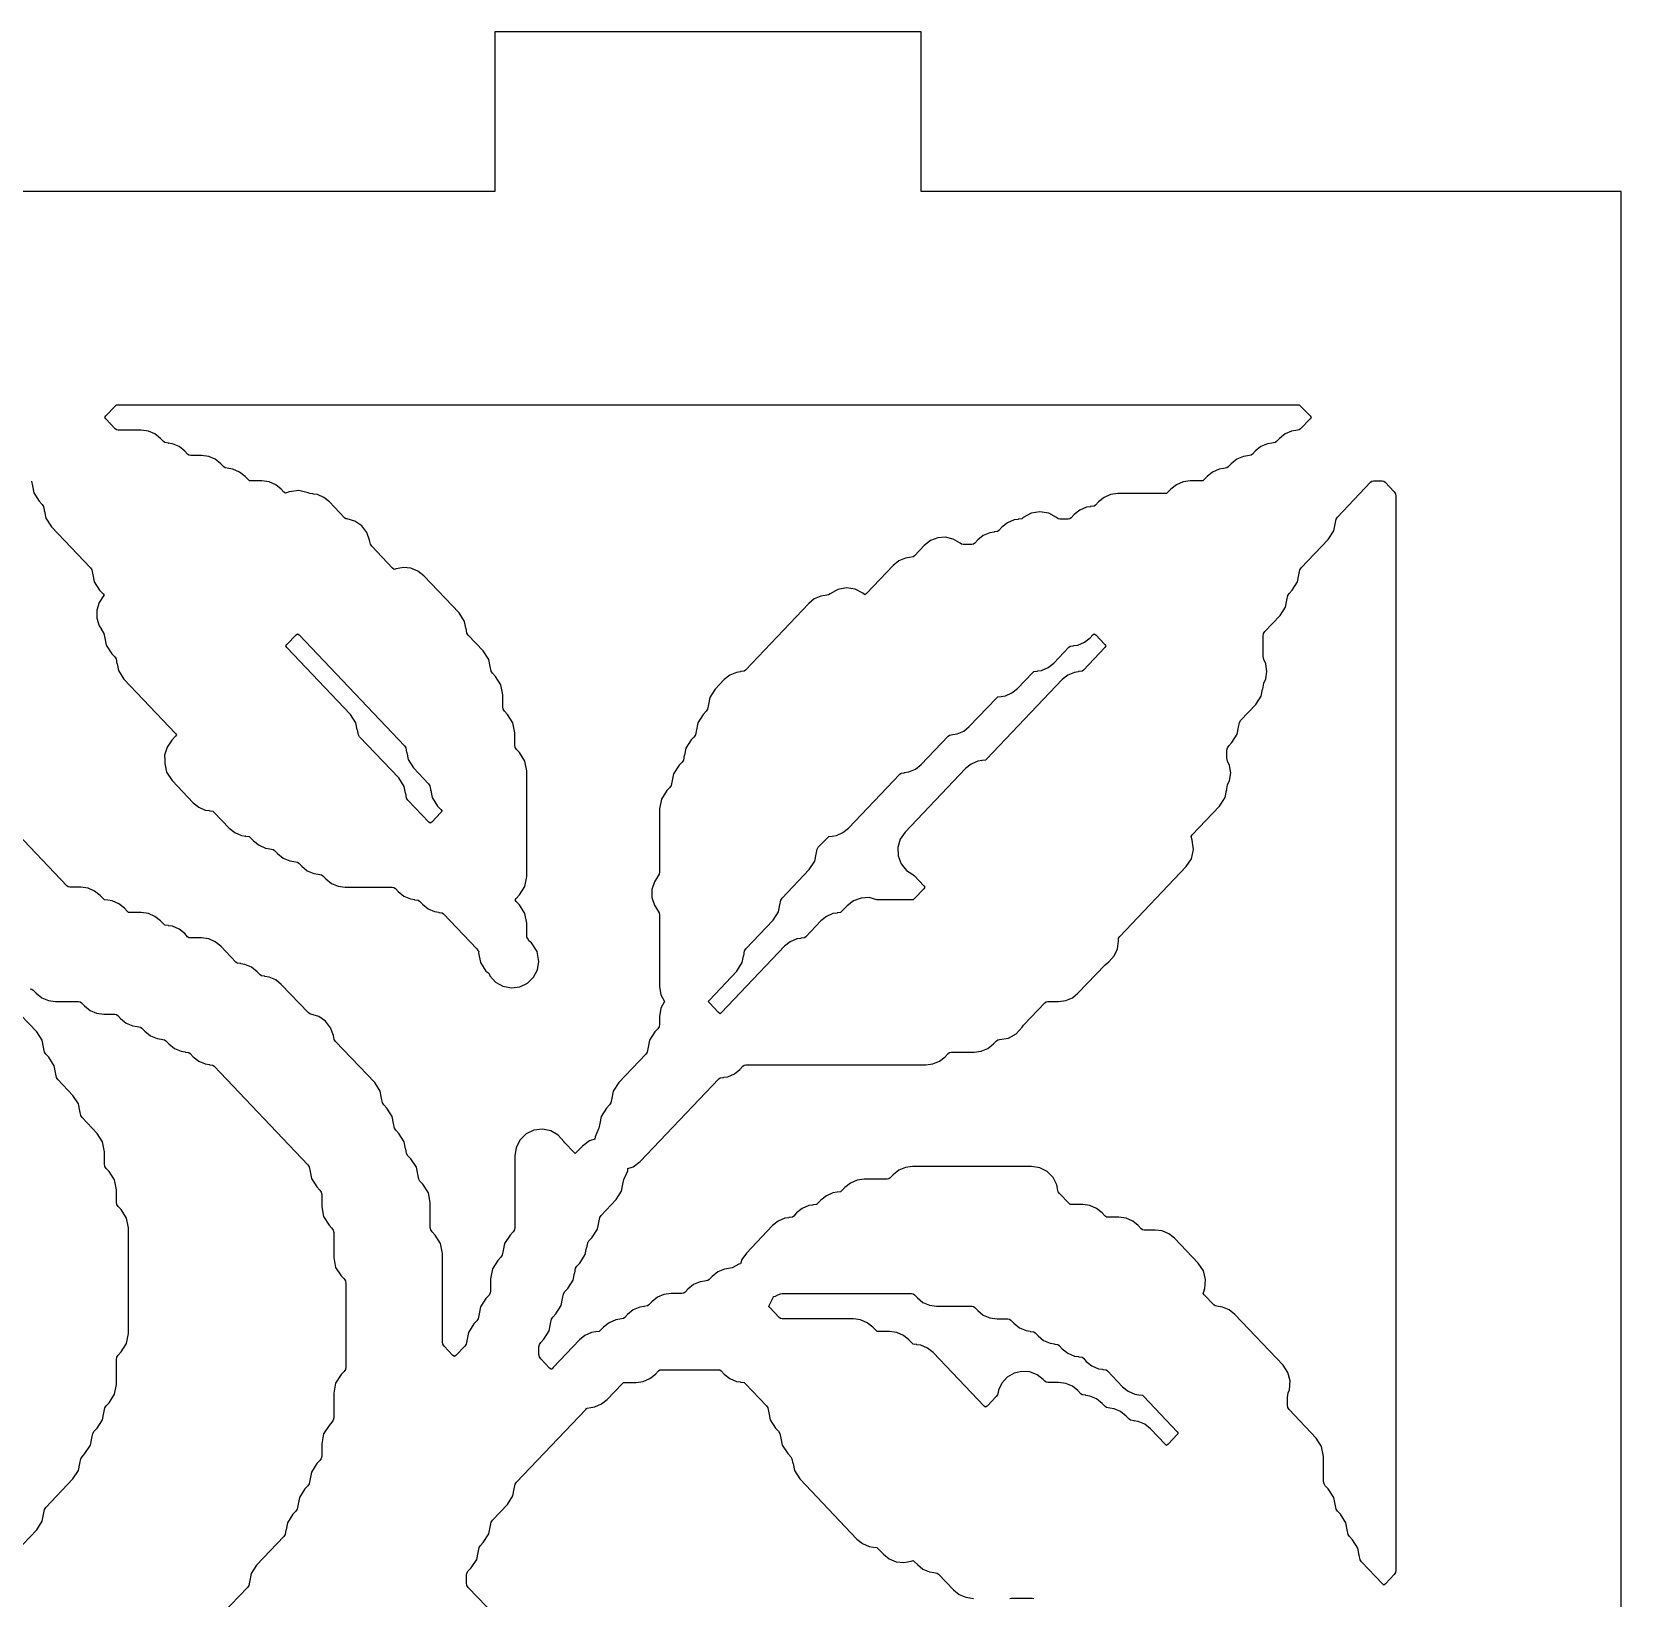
# Model space of a CAD drawing. Header units: millimetres. Extents: x 10 to 410, y 18 to 283.
# Drawn here: x 43.44 to 73.27, y 253.6 to 283 of the extents above; entities that cross this region are included whole.
import ezdxf

# ---------------------------------------------------------------- set-up
doc = ezdxf.new("R2010")
doc.units = ezdxf.units.MM
doc.layers.add('CUT', color=1, linetype='Continuous')

msp = doc.modelspace()

# ---------------------------------------------------------------- linework, layer by layer
at = {"layer": 'CUT'}
for points in [[(52.134, 157), (60.134, 157), (60.134, 160), (73.2679, 160), (73.2679, 280), (60.134, 280), (60.134, 283), (52.134, 283), (52.134, 280), (31.134, 280), (31.134, 283), (23.134, 283), (23.134, 280), (10, 280), (10, 160), (23.134, 160), (23.134, 157), (31.134, 157), (31.134, 160), (52.134, 160)], [(54.8594, 261.7947), (56.3337, 263.3457), (56.3589, 263.3659), (56.4244, 263.3748), (56.424, 263.3777), (56.5024, 263.3884), (56.6262, 263.4415), (56.7313, 263.5257), (56.7867, 263.584), (56.8119, 263.6042), (56.8438, 263.6085), (60.2196, 263.6085), (60.3531, 263.6267), (60.4768, 263.6798), (60.582, 263.764), (60.6373, 263.8223), (60.6625, 263.8425), (60.6945, 263.8468), (61.1256, 263.8468), (61.2591, 263.865), (61.3829, 263.9181), (61.488, 264.0023), (61.5434, 264.0606), (61.5685, 264.0808), (61.6005, 264.0851), (61.6042, 264.0851), (61.7679, 264.1127), (61.9136, 264.1923), (62.0252, 264.3153), (62.0525, 264.3579), (62.4494, 264.7755), (62.4746, 264.7957), (62.5065, 264.8), (62.7112, 264.8), (62.8446, 264.8181), (62.9684, 264.8713), (63.0736, 264.9555), (63.5819, 265.4904), (63.6502, 265.5451), (63.7511, 265.6543), (63.8154, 265.7883), (63.8375, 265.9352), (63.8375, 265.9897), (63.858, 266.0191), (65.1055, 267.3315), (65.2028, 267.4794), (65.2425, 267.652), (65.2195, 267.8276), (65.1974, 267.8972), (65.217, 267.9255), (65.7327, 268.468), (65.8347, 268.627), (65.8596, 268.757), (65.8613, 268.7566), (65.8826, 268.8675), (65.9197, 268.9488), (65.9399, 269.0894), (65.9197, 269.2299), (65.8826, 269.3113), (65.8703, 269.3753), (65.8703, 269.5183), (65.8788, 269.5626), (65.9032, 269.6005), (65.9592, 269.6595), (66.0612, 269.8185), (66.0862, 269.9484), (66.0878, 269.9481), (66.1053, 270.0392), (66.1297, 270.0771), (66.4123, 270.3744), (66.5142, 270.5334), (66.5392, 270.6633), (66.5409, 270.663), (66.5622, 270.7739), (66.5992, 270.8552), (66.6194, 270.9957), (66.5992, 271.1363), (66.5622, 271.2176), (66.5499, 271.2817), (66.5499, 271.663), (66.5584, 271.7072), (66.5827, 271.7452), (66.8653, 272.0425), (66.9672, 272.2015), (66.9922, 272.3314), (66.9939, 272.3311), (67.0114, 272.4221), (67.0357, 272.4601), (67.0918, 272.5191), (67.1937, 272.6781), (67.2187, 272.808), (67.2204, 272.8077), (67.2379, 272.8987), (67.2622, 272.9367), (67.7713, 273.4723), (67.8732, 273.6313), (67.8982, 273.7612), (67.8999, 273.7609), (67.9174, 273.8519), (67.9417, 273.8899), (68.5651, 274.5457), (68.5903, 274.5659), (68.6223, 274.5702), (68.7811, 274.5702), (68.8131, 274.5659), (68.8382, 274.5457), (69.0086, 274.3664), (69.0329, 274.3285), (69.0414, 274.2843), (69.0414, 254.1242), (69.0329, 254.08), (69.0086, 254.0421), (68.8429, 253.8677), (68.8149, 253.8465), (68.7869, 253.8677), (68.3947, 254.2804), (68.3704, 254.3183), (68.3529, 254.4093), (68.3512, 254.409), (68.3262, 254.5389), (68.2243, 254.6979), (68.1682, 254.757), (68.1439, 254.7949), (68.1264, 254.8859), (68.1247, 254.8856), (68.0997, 255.0155), (67.9978, 255.1745), (67.9417, 255.2336), (67.9174, 255.2715), (67.8999, 255.3625), (67.8982, 255.3622), (67.8732, 255.4921), (67.7713, 255.6511), (67.7152, 255.7101), (67.6909, 255.7481), (67.6824, 255.7923), (67.6824, 256.2599), (67.6467, 256.4453), (67.5448, 256.6043), (67.0357, 257.1399), (67.0114, 257.1779), (67.0029, 257.2221), (67.0029, 257.3651), (67.0199, 257.4538), (67.0451, 257.5128), (67.0569, 257.6778), (67.0142, 257.8377), (66.9216, 257.9749), (66.0182, 258.9253), (65.913, 259.0096), (65.7892, 259.0627), (65.7108, 259.0734), (65.7112, 259.0763), (65.6457, 259.0852), (65.6205, 259.1054), (65.4435, 259.2916), (65.4237, 259.3201), (65.4455, 259.3897), (65.443, 259.3904), (65.452, 259.4096), (65.4681, 259.579), (65.4265, 259.744), (65.332, 259.8855), (64.8856, 260.3551), (64.7805, 260.4394), (64.6567, 260.4925), (64.5232, 260.5106), (64.3186, 260.5106), (64.2866, 260.515), (64.2615, 260.5352), (64.2061, 260.5934), (64.101, 260.6777), (63.9772, 260.7308), (63.8437, 260.7489), (63.6391, 260.7489), (63.6071, 260.7533), (63.5819, 260.7735), (63.5266, 260.8317), (63.4215, 260.916), (63.2977, 260.9691), (63.1642, 260.9872), (62.9596, 260.9872), (62.9276, 260.9916), (62.9024, 261.0118), (62.7254, 261.1979), (62.7045, 261.2281), (62.6972, 261.2512), (62.6805, 261.3566), (62.6095, 261.496), (62.4989, 261.6066), (62.3595, 261.6777), (62.205, 261.7021), (59.9692, 261.7021), (59.8357, 261.684), (59.7119, 261.6309), (59.6068, 261.5466), (59.5514, 261.4884), (59.5262, 261.4682), (59.4943, 261.4638), (59.0632, 261.4638), (58.9297, 261.4457), (58.8059, 261.3926), (58.7008, 261.3083), (58.6454, 261.2501), (58.6202, 261.2299), (58.5547, 261.221), (58.5551, 261.2181), (58.4767, 261.2074), (58.3529, 261.1543), (58.2477, 261.07), (58.1924, 261.0118), (58.1672, 260.9916), (58.1017, 260.9827), (58.1021, 260.9798), (58.0236, 260.9691), (57.8998, 260.916), (57.7947, 260.8317), (57.7394, 260.7735), (57.7142, 260.7533), (57.6487, 260.7444), (57.6491, 260.7415), (57.5706, 260.7308), (57.4468, 260.6777), (57.3417, 260.5934), (56.8513, 260.0775), (56.7656, 259.9547), (56.7406, 259.8766), (56.7089, 259.8701), (56.597, 259.8065), (56.5823, 259.8002), (56.5161, 259.7912), (56.5165, 259.7883), (56.4381, 259.7776), (56.3143, 259.7245), (56.2092, 259.6402), (56.1538, 259.582), (56.1286, 259.5618), (56.0631, 259.5529), (56.0635, 259.55), (55.9851, 259.5393), (55.8613, 259.4862), (55.7561, 259.4019), (55.7008, 259.3437), (55.6756, 259.3235), (55.6436, 259.3191), (55.439, 259.3191), (55.3055, 259.301), (55.1817, 259.2479), (55.0766, 259.1636), (55.0213, 259.1054), (54.9961, 259.0852), (54.9306, 259.0763), (54.931, 259.0734), (54.8525, 259.0627), (54.7287, 259.0096), (54.6236, 258.9253), (54.5682, 258.8671), (54.5431, 258.8469), (54.4776, 258.838), (54.478, 258.8351), (54.3995, 258.8244), (54.2757, 258.7713), (54.1706, 258.687), (54.1152, 258.6288), (54.09, 258.6086), (54.0246, 258.5997), (54.025, 258.5968), (53.9465, 258.5861), (53.8227, 258.533), (53.7176, 258.4487), (53.2272, 257.9328), (53.2088, 257.9065), (53.1956, 257.8995), (53.1871, 257.8967), (53.1579, 257.9188), (52.9922, 258.0931), (52.9679, 258.1311), (52.9594, 258.1753), (52.9594, 258.3183), (52.9679, 258.3626), (52.9922, 258.4005), (53.0483, 258.4595), (53.1502, 258.6185), (53.1752, 258.7484), (53.1769, 258.7481), (53.1944, 258.8392), (53.2187, 258.8771), (53.2748, 258.9361), (53.3767, 259.0951), (53.4017, 259.225), (53.4034, 259.2247), (53.4209, 259.3157), (53.4452, 259.3537), (53.5013, 259.4127), (53.6032, 259.5717), (53.6282, 259.7016), (53.6299, 259.7013), (53.6474, 259.7923), (53.6717, 259.8303), (53.7278, 259.8893), (53.8297, 260.0483), (53.8547, 260.1782), (53.8564, 260.1779), (53.8739, 260.2689), (53.8982, 260.3069), (53.9543, 260.3659), (54.0562, 260.5249), (54.0812, 260.6548), (54.0829, 260.6545), (54.1004, 260.7455), (54.1247, 260.7835), (54.4073, 261.0808), (54.5093, 261.2398), (54.5342, 261.3697), (54.5359, 261.3694), (54.5534, 261.4604), (54.5608, 261.4718), (54.6252, 261.6218), (54.6285, 261.6631), (54.7292, 261.6963)], [(48.4012, 271.6812), (48.4292, 271.7024), (48.4572, 271.6812), (50.435, 269.6005), (50.4593, 269.5626), (50.4768, 269.4715), (50.4785, 269.4718), (50.5035, 269.3419), (50.6054, 269.1829), (50.888, 268.8856), (50.9123, 268.8477), (50.9298, 268.7566), (50.9315, 268.757), (50.9565, 268.627), (51.0584, 268.468), (51.1211, 268.4021), (51.1403, 268.3745), (51.1211, 268.3469), (50.9488, 268.1656), (50.9208, 268.1444), (50.8928, 268.1656), (50.5006, 268.5782), (50.4763, 268.6162), (50.4588, 268.7072), (50.4571, 268.7069), (50.4321, 268.8368), (50.3302, 268.9958), (49.5946, 269.7697), (49.5703, 269.8077), (49.5528, 269.8987), (49.5511, 269.8984), (49.5261, 270.0283), (49.4242, 270.1873), (48.2289, 271.4447), (48.2097, 271.4723), (48.2289, 271.4999)], [(56.6724, 265.3701), (56.7743, 265.5291), (56.7993, 265.6591), (56.801, 265.6588), (56.8185, 265.7498), (56.8428, 265.7877), (57.3519, 266.3233), (57.4539, 266.4823), (57.4789, 266.6123), (57.4805, 266.6119), (57.498, 266.703), (57.5224, 266.7409), (58.0315, 267.2765), (58.1334, 267.4355), (58.1584, 267.5655), (58.1601, 267.5651), (58.1776, 267.6562), (58.2019, 267.6941), (58.3723, 267.8733), (58.3974, 267.8935), (58.4629, 267.9024), (58.4625, 267.9054), (58.541, 267.916), (58.6648, 267.9691), (58.7699, 268.0534), (59.7313, 269.0648), (59.7565, 269.085), (59.822, 269.0939), (59.8216, 269.0968), (59.9, 269.1075), (60.0238, 269.1606), (60.129, 269.2449), (60.6373, 269.7797), (60.6625, 269.7999), (60.728, 269.8088), (60.7276, 269.8117), (60.8061, 269.8224), (60.9299, 269.8755), (61.035, 269.9598), (61.5434, 270.4946), (61.5685, 270.5148), (61.634, 270.5237), (61.6336, 270.5266), (61.7121, 270.5373), (61.8359, 270.5904), (61.941, 270.6747), (62.2229, 270.9712), (62.2481, 270.9914), (62.3136, 271.0003), (62.3132, 271.0032), (62.3916, 271.0139), (62.5154, 271.067), (62.6205, 271.1513), (62.9024, 271.4478), (62.9276, 271.468), (62.9931, 271.4769), (62.9927, 271.4798), (63.0711, 271.4905), (63.1949, 271.5436), (63.3001, 271.6279), (63.3508, 271.6812), (63.3787, 271.7024), (63.4067, 271.6812), (63.579, 271.4999), (63.5982, 271.4723), (63.579, 271.4447), (63.1755, 271.0203), (63.1504, 271.0001), (63.0849, 270.9912), (63.0853, 270.9883), (63.0068, 270.9776), (62.883, 270.9245), (62.7779, 270.8402), (61.3635, 269.3522), (61.3383, 269.332), (61.2728, 269.3231), (61.2732, 269.3202), (61.1947, 269.3095), (61.071, 269.2564), (60.9658, 269.1721), (59.8291, 267.9763), (59.739, 267.8444), (59.695, 267.6908), (59.7018, 267.5312), (59.7585, 267.3818), (59.8595, 267.258), (59.9594, 267.1945), (60.0044, 267.1585), (60.1814, 266.9723), (60.2006, 266.9447), (60.1814, 266.9171), (60.0044, 266.7309), (59.9793, 266.7107), (59.9473, 266.7064), (59.3354, 266.7064), (59.3026, 266.7108), (59.1564, 266.7487), (59.0052, 266.741), (58.8632, 266.6884), (58.7434, 266.5957), (58.6454, 266.4926), (58.6202, 266.4724), (58.5547, 266.4635), (58.5551, 266.4606), (58.4767, 266.4499), (58.3529, 266.3968), (58.2477, 266.3126), (57.9659, 266.016), (57.9407, 265.9958), (57.8752, 265.9869), (57.8756, 265.984), (57.7971, 265.9733), (57.6733, 265.9202), (57.5682, 265.836), (56.385, 264.5911), (56.357, 264.5699), (56.329, 264.5911), (56.1567, 264.7724), (56.1375, 264.8), (56.1567, 264.8276)], [(57.5234, 259.3191), (59.9473, 259.3191), (59.9793, 259.3148), (60.0044, 259.2946), (60.0598, 259.2364), (60.1649, 259.1521), (60.2887, 259.099), (60.4222, 259.0809), (61.0798, 259.0809), (61.1118, 259.0765), (61.137, 259.0563), (61.1923, 258.9981), (61.2975, 258.9138), (61.4213, 258.8607), (61.5547, 258.8426), (61.7594, 258.8426), (61.7913, 258.8382), (61.8165, 258.818), (61.8719, 258.7598), (61.977, 258.6755), (62.1008, 258.6224), (62.1792, 258.6117), (62.1788, 258.6088), (62.2443, 258.5999), (62.2695, 258.5797), (62.3249, 258.5215), (62.43, 258.4372), (62.5538, 258.3841), (62.6323, 258.3734), (62.6319, 258.3705), (62.6974, 258.3616), (62.7225, 258.3414), (62.7779, 258.2832), (62.883, 258.1989), (63.0068, 258.1458), (63.0853, 258.1351), (63.0849, 258.1322), (63.1504, 258.1233), (63.1755, 258.1031), (63.2309, 258.0449), (63.336, 257.9606), (63.4598, 257.9075), (63.5383, 257.8968), (63.5379, 257.8939), (63.6034, 257.885), (63.6286, 257.8648), (63.9104, 257.5683), (64.0156, 257.484), (64.1394, 257.4309), (64.2178, 257.4202), (64.2174, 257.4173), (64.2829, 257.4084), (64.3081, 257.3882), (64.9381, 256.7255), (64.9573, 256.6979), (64.9381, 256.6703), (64.7658, 256.489), (64.7378, 256.4678), (64.7098, 256.489), (64.4326, 256.7806), (64.3275, 256.8649), (64.2037, 256.918), (64.1252, 256.9287), (64.1256, 256.9316), (64.0601, 256.9405), (64.035, 256.9607), (63.9796, 257.0189), (63.8745, 257.1032), (63.7507, 257.1563), (63.6722, 257.167), (63.6726, 257.1699), (63.6071, 257.1788), (63.5819, 257.199), (63.5266, 257.2572), (63.4215, 257.3415), (63.2977, 257.3946), (63.2192, 257.4053), (63.2196, 257.4082), (63.1541, 257.4171), (63.1289, 257.4373), (63.0736, 257.4955), (62.9684, 257.5798), (62.8446, 257.6329), (62.7112, 257.6511), (62.5065, 257.6511), (62.4746, 257.6554), (62.4494, 257.6756), (62.4233, 257.703), (62.3063, 257.7942), (62.1678, 257.847), (62.0198, 257.8569), (61.8754, 257.8229), (61.7474, 257.7481), (61.6469, 257.639), (61.5829, 257.5052), (61.5767, 257.4641), (61.5614, 257.4153), (61.5404, 257.3852), (61.3682, 257.2039), (61.3402, 257.1827), (61.3122, 257.2039), (60.3555, 258.2104), (60.2503, 258.2947), (60.1265, 258.3478), (60.0481, 258.3585), (60.0485, 258.3614), (59.983, 258.3703), (59.9578, 258.3905), (59.9024, 258.4487), (59.7973, 258.533), (59.6735, 258.5861), (59.54, 258.6043), (59.3354, 258.6043), (59.3035, 258.6086), (59.2783, 258.6288), (59.2229, 258.687), (59.1178, 258.7713), (58.994, 258.8244), (58.8605, 258.8426), (57.5234, 258.8426), (57.4914, 258.8469), (57.4662, 258.8671), (57.2893, 259.0533), (57.2701, 259.0809), (57.2947, 259.1163), (57.3633, 259.2585), (57.3635, 259.2602), (57.3968, 259.2678), (57.441, 259.2934), (57.4908, 259.3147)]]:
    msp.add_lwpolyline(points, close=True, dxfattribs=at)
for points in [[(43.4375, 274.5668), (43.455, 274.4758), (43.4567, 274.4761), (43.4817, 274.3462), (43.5836, 274.1872), (43.6397, 274.1282), (43.664, 274.0902), (43.6815, 273.9992), (43.6832, 273.9995), (43.7082, 273.8696), (43.8101, 273.7106), (44.5458, 272.9367), (44.5701, 272.8987), (44.5876, 272.8077), (44.5893, 272.808), (44.6142, 272.6781), (44.7162, 272.5191), (44.7789, 272.4531), (44.7981, 272.4255), (44.7571, 272.3667), (44.7596, 272.3649), (44.7063, 272.2883), (44.6609, 272.1438), (44.6609, 271.9924), (44.7063, 271.8479), (44.7488, 271.7867), (44.7465, 271.7853), (44.7966, 271.7072), (44.8141, 271.6162), (44.8158, 271.6165), (44.8408, 271.4866), (44.9427, 271.3276), (44.9988, 271.2686), (45.0231, 271.2306), (45.0406, 271.1396), (45.0423, 271.1399), (45.0673, 271.01), (45.1692, 270.851), (46.1379, 269.8319), (46.1571, 269.8043), (46.1379, 269.7767), (46.0691, 269.7042), (45.9798, 269.5742), (45.9355, 269.4229), (45.9385, 269.3277), (45.9376, 269.3277), (45.9376, 269.2891), (45.9401, 269.2762), (45.9405, 269.2653), (45.9466, 269.2332), (45.9483, 269.2335), (45.9733, 269.1036), (46.0752, 268.9446), (46.4693, 268.53), (46.5744, 268.4457), (46.6982, 268.3926), (46.7767, 268.3819), (46.7763, 268.379), (46.8418, 268.3701), (46.867, 268.3499), (47.1488, 268.0534), (47.254, 267.9691), (47.3778, 267.916), (47.4562, 267.9054), (47.4558, 267.9024), (47.5213, 267.8935), (47.5465, 267.8733), (47.6019, 267.8151), (47.707, 267.7309), (47.8308, 267.6777), (47.9092, 267.6671), (47.9088, 267.6641), (47.9743, 267.6552), (47.9995, 267.6351), (48.0549, 267.5768), (48.16, 267.4926), (48.2838, 267.4394), (48.3623, 267.4288), (48.3619, 267.4258), (48.4273, 267.4169), (48.4525, 267.3968), (48.5079, 267.3385), (48.613, 267.2543), (48.7368, 267.2011), (48.8153, 267.1905), (48.8149, 267.1875), (48.8804, 267.1786), (48.9055, 267.1585), (48.9609, 267.1002), (49.066, 267.016), (49.1898, 266.9628), (49.3233, 266.9447), (50.2074, 266.9447), (50.2394, 266.9403), (50.2646, 266.9202), (50.32, 266.8619), (50.4251, 266.7777), (50.5489, 266.7245), (50.6273, 266.7139), (50.6269, 266.7109), (50.6924, 266.702), (50.7176, 266.6819), (50.773, 266.6236), (50.8781, 266.5394), (51.0019, 266.4862), (51.0803, 266.4756), (51.08, 266.4726), (51.1454, 266.4637), (51.1706, 266.4436), (51.794, 265.7877), (51.8119, 265.7598), (51.8307, 265.7388), (51.8268, 265.7151), (51.8268, 265.7146), (51.8625, 265.5291), (51.9644, 265.3701), (51.9653, 265.3692), (52.0184, 265.3291), (52.0375, 265.2846), (52.0384, 265.2832), (52.1452, 265.164), (52.2842, 265.0847), (52.4412, 265.0533), (52.6, 265.0732), (52.7444, 265.1422), (52.8596, 265.2533), (52.9338, 265.395), (52.9594, 265.553), (52.9594, 265.5535), (52.9237, 265.7389), (52.8218, 265.8979), (52.8209, 265.8989), (52.7678, 265.939), (52.7487, 265.9835), (52.7478, 265.9849), (52.729, 266.0058), (52.7329, 266.0296), (52.7329, 266.2684), (52.6972, 266.4538), (52.5953, 266.6128), (52.5326, 266.6788), (52.5134, 266.7064), (52.5326, 266.734), (52.5953, 266.7999), (52.6972, 266.9589), (52.7329, 267.1444), (52.7329, 269.1279), (52.6972, 269.3134), (52.5953, 269.4724), (52.5392, 269.5314), (52.5149, 269.5694), (52.5064, 269.6136), (52.5064, 269.8428), (52.4707, 270.0283), (52.3688, 270.1873), (52.3127, 270.2463), (52.2884, 270.2843), (52.2799, 270.3285), (52.2799, 270.5577), (52.2442, 270.7432), (52.1423, 270.9022), (52.0862, 270.9612), (52.0619, 270.9991), (52.0443, 271.0902), (52.0427, 271.0899), (52.0177, 271.2198), (51.9157, 271.3788), (51.6332, 271.6761), (51.6088, 271.714), (51.5913, 271.8051), (51.5896, 271.8047), (51.5647, 271.9347), (51.4627, 272.0937), (50.7992, 272.7918), (50.6883, 272.8794), (50.5572, 272.9326), (50.4165, 272.9469), (50.2775, 272.9212), (50.2425, 272.9094), (50.2133, 272.9316), (49.8211, 273.3442), (49.7968, 273.3821), (49.7826, 273.4557), (49.7301, 273.6016), (49.6353, 273.7244), (49.5075, 273.8122), (49.359, 273.8567), (49.3371, 273.8597), (49.3119, 273.8798), (49.0301, 274.1764), (48.9249, 274.2606), (48.8011, 274.3138), (48.7227, 274.3244), (48.7231, 274.3274), (48.657, 274.3363), (48.6297, 274.3481), (48.4527, 274.3882), (48.2732, 274.3625), (48.2039, 274.3392), (48.1747, 274.3614), (48.124, 274.4147), (48.0189, 274.4989), (47.8951, 274.5521), (47.7616, 274.5702), (47.557, 274.5702), (47.525, 274.5746), (47.4999, 274.5947), (47.4445, 274.653), (47.3394, 274.7372), (47.2156, 274.7904), (47.1371, 274.801), (47.1375, 274.804), (47.072, 274.8129), (47.0469, 274.833), (46.9915, 274.8913), (46.8864, 274.9755), (46.7626, 275.0287), (46.6291, 275.0468), (46.4245, 275.0468), (46.3925, 275.0512), (46.3673, 275.0713), (46.312, 275.1296), (46.2068, 275.2138), (46.083, 275.267), (46.0046, 275.2776), (46.005, 275.2805), (45.9395, 275.2895), (45.9143, 275.3096), (45.8589, 275.3679), (45.7538, 275.4521), (45.63, 275.5053), (45.4965, 275.5234), (45.0654, 275.5234), (45.0335, 275.5278), (45.0083, 275.5479), (44.8313, 275.7341), (44.8121, 275.7617), (44.8313, 275.7893), (45.0083, 275.9755), (45.0335, 275.9957), (45.0654, 276), (67.1955, 276), (67.2275, 275.9957), (67.2527, 275.9755), (67.4297, 275.7893), (67.4489, 275.7617), (67.4297, 275.7341), (67.2527, 275.5479), (67.2275, 275.5278), (67.162, 275.5188), (67.1624, 275.5159), (67.084, 275.5053), (66.9602, 275.4521), (66.855, 275.3679), (66.7997, 275.3096), (66.7745, 275.2895), (66.709, 275.2805), (66.7094, 275.2776), (66.6309, 275.267), (66.5071, 275.2138), (66.402, 275.1296), (66.3467, 275.0713), (66.3215, 275.0512), (66.256, 275.0423), (66.2564, 275.0393), (66.1779, 275.0287), (66.0541, 274.9755), (65.949, 274.8913), (65.8936, 274.833), (65.8685, 274.8129), (65.803, 274.804), (65.8034, 274.801), (65.7249, 274.7904), (65.6011, 274.7372), (65.496, 274.653), (65.4406, 274.5947), (65.4154, 274.5746), (65.3835, 274.5702), (65.1789, 274.5702), (65.0454, 274.5521), (64.9216, 274.4989), (64.8165, 274.4147), (64.7611, 274.3564), (64.7359, 274.3363), (64.704, 274.3319), (63.8198, 274.3319), (63.6863, 274.3138), (63.5625, 274.2606), (63.4574, 274.1764), (63.4021, 274.1181), (63.3769, 274.098), (63.3114, 274.0891), (63.3118, 274.0861), (63.2333, 274.0755), (63.1095, 274.0223), (63.0044, 273.9381), (62.949, 273.8798), (62.9239, 273.8597), (62.8919, 273.8553), (62.7331, 273.8553), (62.7011, 273.8597), (62.6722, 273.8829), (62.5252, 273.9644), (62.3595, 273.9927), (62.1937, 273.9644), (62.0468, 273.8829), (62.0178, 273.8597), (61.9523, 273.8508), (61.9527, 273.8478), (61.8743, 273.8372), (61.7505, 273.784), (61.6454, 273.6998), (61.59, 273.6415), (61.5648, 273.6214), (61.4993, 273.6125), (61.4997, 273.6095), (61.4213, 273.5989), (61.2975, 273.5457), (61.1923, 273.4615), (61.137, 273.4032), (61.1118, 273.3831), (61.0798, 273.3787), (60.921, 273.3787), (60.889, 273.3831), (60.8631, 273.4038), (60.7351, 273.4783), (60.5909, 273.512), (60.4432, 273.502), (60.3048, 273.4492), (60.188, 273.3581), (60.0044, 273.1649), (59.9793, 273.1448), (59.9138, 273.1359), (59.9142, 273.1329), (59.8357, 273.1223), (59.7119, 273.0691), (59.6068, 272.9849), (59.1031, 272.455), (59.0751, 272.4338), (59.038, 272.4619), (58.8921, 272.5384), (58.7292, 272.5634), (58.5671, 272.534), (58.4233, 272.4536), (58.3937, 272.4299), (58.3282, 272.421), (58.3286, 272.4181), (58.2501, 272.4074), (58.1263, 272.3543), (58.0212, 272.27), (56.8333, 271.0203), (56.8081, 271.0001), (56.7427, 270.9912), (56.743, 270.9883), (56.6646, 270.9776), (56.5408, 270.9245), (56.4357, 270.8402), (56.2681, 270.6639), (56.1662, 270.5049), (56.1412, 270.375), (56.1395, 270.3753), (56.122, 270.2843), (56.0977, 270.2463), (56.0416, 270.1873), (55.9396, 270.0283), (55.9147, 269.8984), (55.913, 269.8987), (55.8955, 269.8077), (55.8712, 269.7697), (55.8151, 269.7107), (55.7131, 269.5517), (55.6882, 269.4218), (55.6865, 269.4221), (55.669, 269.3311), (55.6446, 269.2931), (55.5886, 269.2341), (55.4866, 269.0751), (55.4616, 268.9452), (55.46, 268.9455), (55.4425, 268.8545), (55.4181, 268.8165), (55.362, 268.7575), (55.2601, 268.5985), (55.2245, 268.413), (55.2245, 267.2306), (55.2159, 267.1864), (55.1659, 267.1083), (55.1682, 267.1069), (55.1256, 267.0457), (55.0803, 266.9012), (55.0803, 266.7498), (55.1256, 266.6053), (55.1682, 266.5442), (55.1659, 266.5427), (55.2159, 266.4647), (55.2245, 266.4204), (55.2245, 265.0818), (55.2493, 264.9261), (55.3142, 264.8), (55.2493, 264.6739), (55.2245, 264.5182), (55.2245, 264.3711), (55.2159, 264.3268), (55.1916, 264.2889), (55.1355, 264.2299), (55.0336, 264.0709), (55.0086, 263.9409), (55.0069, 263.9412), (54.9894, 263.8502), (54.9651, 263.8123), (54.456, 263.2767), (54.3541, 263.1177), (54.3291, 262.9877), (54.3274, 262.9881), (54.3099, 262.897), (54.2856, 262.8591), (54.2295, 262.8001), (54.1276, 262.6411), (54.1026, 262.5111), (54.1009, 262.5115), (54.0834, 262.4204), (54.0761, 262.409), (54.0116, 262.259), (54.0084, 262.2178), (53.9077, 262.1845), (53.7774, 262.0861), (53.6669, 261.9699), (53.6389, 261.9487), (53.6109, 261.9699), (53.4452, 262.1442), (53.4273, 262.1721), (53.3205, 262.2913), (53.1815, 262.3706), (53.0246, 262.402), (52.8658, 262.3821), (52.7214, 262.3131), (52.6062, 262.2021), (52.532, 262.0603), (52.5064, 261.9023), (52.5064, 260.5583), (52.4978, 260.514), (52.4735, 260.4761), (52.4174, 260.4171), (52.3155, 260.2581), (52.2905, 260.1282), (52.2888, 260.1285), (52.2713, 260.0374), (52.247, 259.9995), (52.1909, 259.9405), (52.089, 259.7815), (52.0533, 259.596), (52.0533, 259.3668), (52.0448, 259.3225), (52.0205, 259.2846), (51.9644, 259.2256), (51.8625, 259.0666), (51.8375, 258.9367), (51.8358, 258.937), (51.8183, 258.846), (51.794, 258.808), (51.7379, 258.749), (51.636, 258.59), (51.611, 258.4601), (51.6093, 258.4604), (51.5918, 258.3694), (51.5675, 258.3314), (51.4018, 258.1571), (51.3738, 258.1359), (51.3458, 258.1571), (51.1801, 258.3314), (51.1558, 258.3694), (51.1473, 258.4136), (51.1473, 260.0726), (51.1116, 260.2581), (51.0097, 260.4171), (50.9536, 260.4761), (50.9293, 260.514), (50.9208, 260.5583), (50.9208, 261.0258), (50.8851, 261.2113), (50.7832, 261.3703), (50.7271, 261.4293), (50.7028, 261.4672), (50.6853, 261.5583), (50.6836, 261.5579), (50.6586, 261.6879), (50.5567, 261.8469), (50.5006, 261.9059), (50.4763, 261.9438), (50.4588, 262.0349), (50.4571, 262.0345), (50.4321, 262.1645), (50.3302, 262.3235), (50.2741, 262.3825), (50.2498, 262.4204), (50.2323, 262.5115), (50.2306, 262.5111), (50.2056, 262.6411), (50.1037, 262.8001), (50.0476, 262.8591), (50.0233, 262.897), (50.0058, 262.9881), (50.0041, 262.9877), (49.9791, 263.1177), (49.8772, 263.2767), (49.1416, 264.0506), (49.1172, 264.0885), (49.1031, 264.1621), (49.0505, 264.308), (48.9558, 264.4308), (48.828, 264.5186), (48.6795, 264.5631), (48.6576, 264.566), (48.6324, 264.5862), (48.124, 265.1211), (48.0189, 265.2053), (47.8951, 265.2584), (47.8167, 265.2691), (47.817, 265.272), (47.7516, 265.2809), (47.7264, 265.3011), (47.671, 265.3594), (47.5659, 265.4436), (47.4421, 265.4967), (47.3636, 265.5074), (47.364, 265.5103), (47.2985, 265.5192), (47.2734, 265.5394), (46.9915, 265.836), (46.8864, 265.9202), (46.7626, 265.9733), (46.6291, 265.9915), (46.4245, 265.9915), (46.3925, 265.9958), (46.3673, 266.016), (46.312, 266.0743), (46.2068, 266.1585), (46.083, 266.2116), (46.0046, 266.2223), (46.005, 266.2252), (45.9395, 266.2341), (45.9143, 266.2543), (45.8589, 266.3126), (45.7538, 266.3968), (45.63, 266.4499), (45.4965, 266.4681), (45.2919, 266.4681), (45.26, 266.4724), (45.2348, 266.4926), (45.1794, 266.5509), (45.0743, 266.6351), (44.9505, 266.6882), (44.872, 266.6989), (44.8724, 266.7018), (44.807, 266.7107), (44.7818, 266.7309), (44.7264, 266.7892), (44.6213, 266.8734), (44.4975, 266.9265), (44.364, 266.9447), (44.1594, 266.9447), (44.1274, 266.949), (44.1023, 266.9692), (41.7818, 269.4104)], [(43.4122, 265.0383), (43.4442, 265.034), (43.4693, 265.0138), (43.5247, 264.9555), (43.6298, 264.8713), (43.7536, 264.8181), (43.8871, 264.8), (44.3182, 264.8), (44.3502, 264.7957), (44.3754, 264.7755), (44.4307, 264.7172), (44.5359, 264.633), (44.6597, 264.5799), (44.7932, 264.5617), (44.9978, 264.5617), (45.0297, 264.5574), (45.0549, 264.5372), (45.1103, 264.4789), (45.2154, 264.3947), (45.3392, 264.3416), (45.4177, 264.3309), (45.4173, 264.328), (45.4827, 264.3191), (45.5079, 264.2989), (45.5633, 264.2406), (45.6684, 264.1564), (45.7922, 264.1033), (45.8707, 264.0926), (45.8703, 264.0897), (45.9358, 264.0808), (45.9609, 264.0606), (46.0163, 264.0023), (46.1214, 263.9181), (46.2452, 263.865), (46.3237, 263.8543), (46.3233, 263.8514), (46.3888, 263.8425), (46.414, 263.8223), (46.4693, 263.764), (46.5744, 263.6798), (46.6982, 263.6267), (46.7767, 263.616), (46.7763, 263.6131), (46.8418, 263.6042), (46.867, 263.584), (48.6229, 261.7367), (48.6472, 261.6987), (48.6647, 261.6077), (48.6664, 261.608), (48.6914, 261.4781), (48.7933, 261.3191), (48.8494, 261.2601), (48.8737, 261.2221), (48.8822, 261.1779), (48.8822, 260.9487), (48.9179, 260.7632), (49.0198, 260.6042), (49.0759, 260.5452), (49.1002, 260.5072), (49.1087, 260.463), (49.1087, 259.9955), (49.1444, 259.81), (49.2463, 259.651), (49.3024, 259.592), (49.3267, 259.554), (49.3352, 259.5098), (49.3352, 257.937), (49.3267, 257.8928), (49.3024, 257.8548), (49.2463, 257.7958), (49.1444, 257.6368), (49.1087, 257.4513), (49.1087, 256.9838), (49.1002, 256.9396), (49.0759, 256.9016), (49.0198, 256.8426), (48.9179, 256.6836), (48.8822, 256.4982), (48.8822, 256.2689), (48.8737, 256.2247), (48.8494, 256.1867), (48.7933, 256.1277), (48.6914, 255.9687), (48.6664, 255.8388), (48.6647, 255.8391), (48.6472, 255.7481), (48.6229, 255.7101), (48.5668, 255.6511), (48.4649, 255.4921), (48.4399, 255.3622), (48.4382, 255.3625), (48.4207, 255.2715), (48.3964, 255.2336), (48.3403, 255.1745), (48.2384, 255.0155), (48.2134, 254.8856), (48.2117, 254.8859), (48.1942, 254.7949), (48.1699, 254.757), (47.6608, 254.2214), (47.5589, 254.0623), (47.5339, 253.9324), (47.5322, 253.9327), (47.5147, 253.8417), (47.4904, 253.8038), (46.867, 253.1479)], [(43.1409, 254.4704), (43.535, 254.885), (43.6369, 255.044), (43.6619, 255.174), (43.6635, 255.1737), (43.6811, 255.2647), (43.7054, 255.3026), (44.2145, 255.8382), (44.3164, 255.9972), (44.3414, 256.1272), (44.3431, 256.1268), (44.3606, 256.2179), (44.3849, 256.2558), (44.441, 256.3148), (44.5429, 256.4738), (44.5679, 256.6038), (44.5696, 256.6034), (44.5871, 256.6945), (44.6114, 256.7324), (44.6675, 256.7914), (44.7694, 256.9504), (44.7944, 257.0804), (44.7961, 257.08), (44.8136, 257.1711), (44.8379, 257.209), (44.894, 257.268), (44.9959, 257.427), (45.0316, 257.6125), (45.0316, 258.08), (45.0401, 258.1243), (45.0644, 258.1622), (45.1205, 258.2212), (45.2224, 258.3802), (45.2581, 258.5657), (45.2581, 260.5492), (45.2224, 260.7347), (45.1205, 260.8937), (45.0644, 260.9527), (45.0401, 260.9906), (45.0316, 261.0349), (45.0316, 261.2641), (44.9959, 261.4496), (44.894, 261.6086), (44.8379, 261.6676), (44.8136, 261.7055), (44.8051, 261.7498), (44.8051, 261.979), (44.7694, 262.1645), (44.6675, 262.3235), (44.3849, 262.6208), (44.3606, 262.6587), (44.3431, 262.7498), (44.3414, 262.7494), (44.3164, 262.8794), (44.2145, 263.0384), (43.9319, 263.3357), (43.9076, 263.3736), (43.8901, 263.4646), (43.8884, 263.4643), (43.8634, 263.5943), (43.7615, 263.7533), (43.7054, 263.8123), (43.6811, 263.8502), (43.6635, 263.9412), (43.6619, 263.9409), (43.6369, 264.0709), (43.535, 264.2299), (43.081, 264.7074)], [(52.1423, 253.2682), (51.6332, 253.8038), (51.6088, 253.8417), (51.6003, 253.8859), (51.6003, 254.0289), (51.6088, 254.0732), (51.6332, 254.1111), (51.6892, 254.1701), (51.7912, 254.3291), (51.8162, 254.4591), (51.8178, 254.4588), (51.8353, 254.5498), (51.8597, 254.5877), (51.9157, 254.6467), (52.0177, 254.8057), (52.0427, 254.9357), (52.0443, 254.9354), (52.0619, 255.0264), (52.0862, 255.0643), (52.3688, 255.3616), (52.4707, 255.5206), (52.4957, 255.6506), (52.4974, 255.6502), (52.5149, 255.7413), (52.5392, 255.7792), (53.8369, 257.1445), (53.8491, 257.1625), (53.8666, 257.17), (53.9328, 257.179), (53.9324, 257.1819), (54.0108, 257.1926), (54.1346, 257.2457), (54.2397, 257.33), (54.5216, 257.6265), (54.5468, 257.6467), (54.5788, 257.6511), (54.7834, 257.6511), (54.9169, 257.6692), (55.0407, 257.7223), (55.1458, 257.8066), (55.2011, 257.8648), (55.2263, 257.885), (55.2583, 257.8894), (56.3232, 257.8894), (56.3551, 257.885), (56.3803, 257.8648), (56.4357, 257.8066), (56.5408, 257.7223), (56.6646, 257.6692), (56.743, 257.6585), (56.7427, 257.6556), (56.8081, 257.6467), (56.8333, 257.6265), (57.2302, 257.209), (57.2545, 257.1711), (57.272, 257.08), (57.2737, 257.0804), (57.2987, 256.9504), (57.4006, 256.7914), (57.4567, 256.7324), (57.481, 256.6945), (57.4985, 256.6034), (57.5002, 256.6038), (57.5252, 256.4738), (57.6271, 256.3148), (57.6832, 256.2558), (57.7075, 256.2179), (57.725, 256.1268), (57.7267, 256.1272), (57.7517, 255.9972), (57.8536, 255.8382), (58.9273, 254.7087), (59.0324, 254.6245), (59.1562, 254.5713), (59.2346, 254.5607), (59.2342, 254.5577), (59.2997, 254.5488), (59.3249, 254.5287), (59.4232, 254.4253), (59.5341, 254.3376), (59.6652, 254.2845), (59.8059, 254.2702), (59.9449, 254.2958), (59.9799, 254.3076), (60.0091, 254.2854), (60.0598, 254.2321), (60.1649, 254.1479), (60.2887, 254.0947), (60.3672, 254.0841), (60.3668, 254.0812), (60.4323, 254.0722), (60.4574, 254.0521), (60.7393, 253.7555), (60.8444, 253.6713), (60.9682, 253.6181), (61.0467, 253.6075), (61.0463, 253.6046), (61.1118, 253.5957)], [(61.7951, 253.5957), (61.827, 253.6), (62.2124, 253.6), (62.2443, 253.5957)]]:
    msp.add_lwpolyline(points, dxfattribs=at)

doc.saveas('drawing.dxf')
